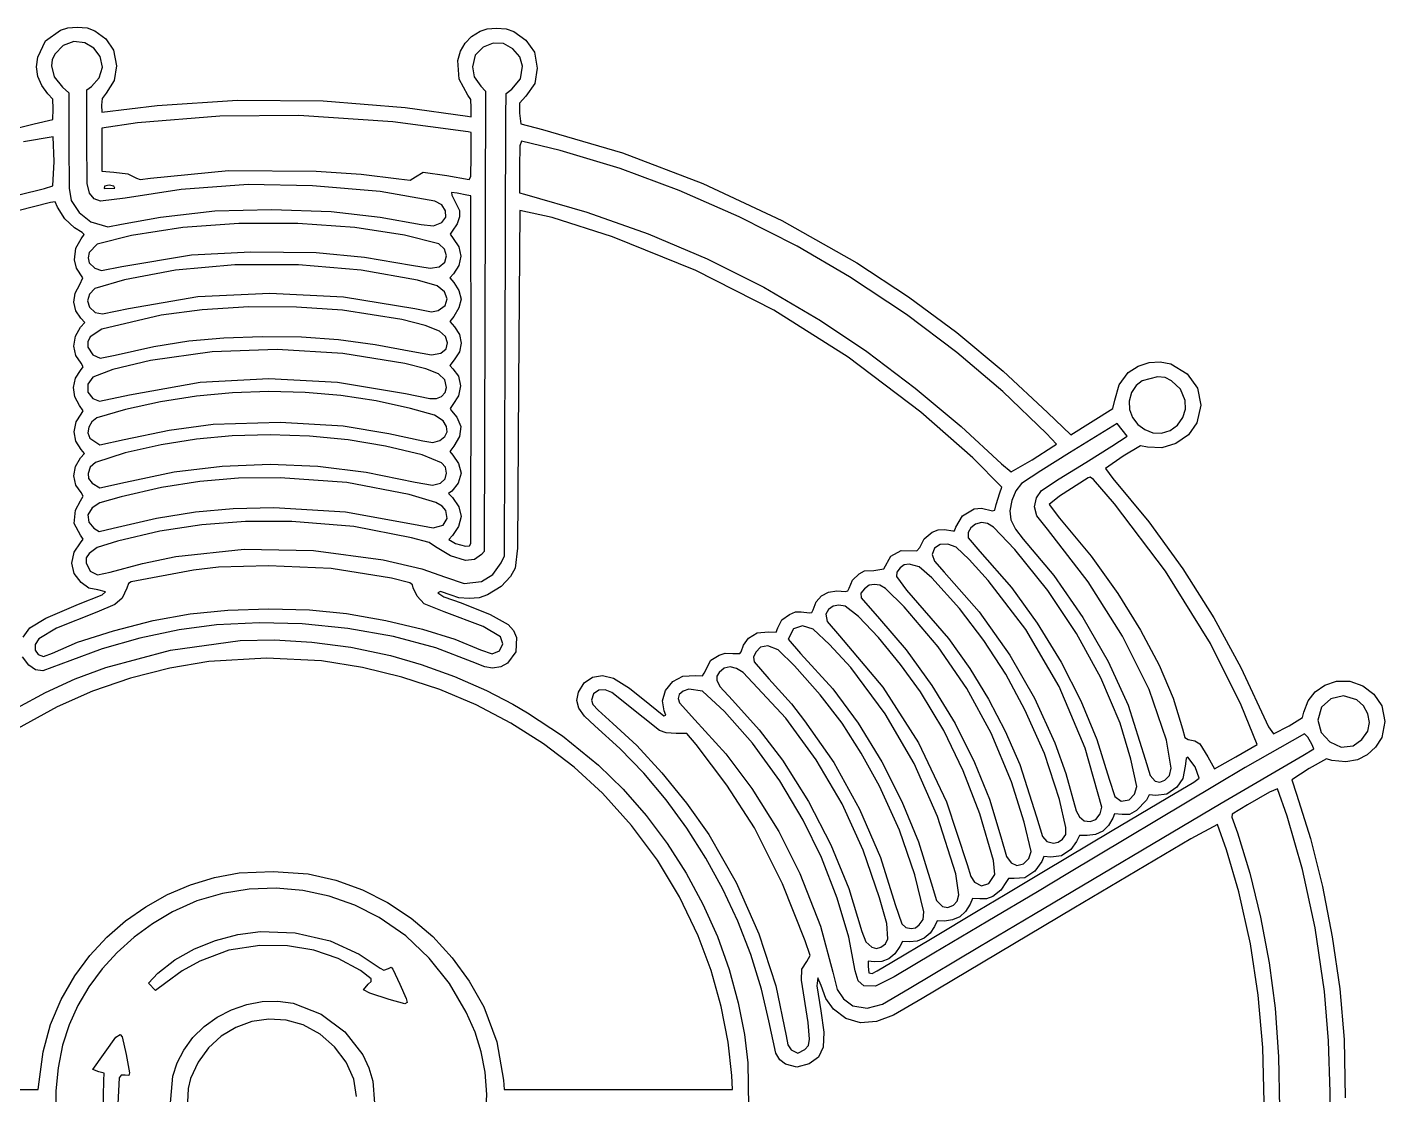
# Model space of a CAD drawing. Extents: x 27 to 178, y 70 to 220.
# Drawn here: x 84.3 to 177.7, y 146.2 to 219.6 of the extents above; entities that cross this region are included whole.
import ezdxf

# ---------------------------------------------------------------- set-up
doc = ezdxf.new("R2010")
doc.units = 0

msp = doc.modelspace()

# ---------------------------------------------------------------- linework, layer by layer
at = {"layer": 'Layer 1', "color": 7}
for points in [[(80.554384, 211.892041), (84.824506, 212.943011), (86.096288, 213.24554), (86.131288, 213.974066), (86.110235, 214.64657), (85.7628, 215.018006), (85.341962, 215.587613), (85.081605, 216.21367), (84.988387, 216.871993), (85.068965, 217.538398), (85.601394, 218.650251), (86.637197, 219.387629), (87.132382, 219.561342), (87.786029, 219.599039), (88.454725, 219.558324), (89.000674, 219.344481), (89.753609, 218.805717), (90.285579, 218.013848), (90.48859, 216.931279), (90.328261, 215.932082), (89.767046, 215.063581), (89.494135, 214.687289), (89.44692, 214.232322), (89.47517, 213.760898), (93.274579, 214.220816), (98.795333, 214.572705), (104.687364, 214.540838), (110.336981, 214.077444), (114.635984, 213.485251), (114.887294, 213.432261), (114.887294, 214.05006), (114.852323, 214.615613), (114.648924, 214.929647), (114.060234, 216.016569), (113.969184, 217.309527), (114.139566, 217.947415), (114.454793, 218.499855), (114.909075, 218.959236), (115.496624, 219.317945), (115.978743, 219.48465), (116.627144, 219.521713), (117.285514, 219.482843), (117.804234, 219.299464), (118.639779, 218.696617), (119.241174, 217.878586), (119.410774, 216.776627), (119.26423, 215.73418), (118.645434, 214.85196), (118.212334, 214.380853), (118.212334, 213.688807), (118.293934, 212.946351), (119.782474, 212.552514), (125.285382, 210.953361), (130.821263, 208.851675), (136.244702, 206.309079), (141.410284, 203.387195), (144.953358, 201.060162), (148.289289, 198.593408), (151.46379, 195.951061), (154.522574, 193.09725), (156.135464, 191.56823), (159.023404, 193.36904), (159.140064, 193.95699), (159.458358, 195.016813), (160.073464, 195.85486), (160.760703, 196.287922), (161.513969, 196.537201), (162.279325, 196.591902), (163.002834, 196.44123), (164.125368, 195.758607), (164.831629, 194.776817), (165.06848, 193.616555), (164.782784, 192.39851), (164.207302, 191.567737), (163.342184, 190.98058), (162.381694, 190.682714), (161.409354, 190.72141), (160.927204, 190.81721), (159.715004, 190.09081), (158.501104, 189.25865), (159.025084, 188.56272), (161.499594, 185.578534), (163.827615, 182.360481), (165.951623, 178.993646), (167.814094, 175.56311), (169.716754, 171.48268), (170.074964, 171.00434), (171.136614, 171.56495), (172.058884, 172.12062), (172.147284, 172.50725), (172.444096, 173.280712), (172.934729, 173.907104), (173.595679, 174.364309), (174.403444, 174.63021), (175.31914, 174.627107), (176.199794, 174.311765), (176.959278, 173.731231), (177.511464, 172.93255), (177.723444, 171.854952), (177.508464, 170.76741), (177.081078, 170.08606), (176.515742, 169.569175), (175.831961, 169.230123), (175.049244, 169.08227), (174.073044, 169.17297), (173.703754, 169.2988), (172.520874, 168.6219), (171.336944, 167.8408), (171.649854, 166.84929), (172.612485, 163.80509), (173.437874, 160.518229), (174.111118, 157.05582), (174.617314, 153.48498), (174.934112, 149.99496), (175.005044, 145.98432)], [(90.825052, 206.062766), (93.513464, 206.544154), (97.256886, 206.968727), (101.134594, 207.061722), (105.260163, 206.925277), (108.60897, 206.543716), (111.434683, 206.039442), (112.296204, 205.94415), (112.865953, 206.163155), (113.135291, 206.541378), (113.120172, 206.979836), (112.853478, 207.380604), (112.368093, 207.645758), (108.623863, 208.303115), (103.971629, 208.693523), (99.538014, 208.772258), (94.929014, 208.431553), (91.072948, 207.834033), (89.388417, 207.625793), (88.957321, 207.802215), (88.615665, 208.192614), (88.463437, 208.844515), (88.44168, 211.872727), (88.44168, 215.297204), (88.770317, 215.514962), (89.290385, 216.115471), (89.524249, 216.839516), (89.361327, 217.57474), (88.925203, 218.16266), (88.294835, 218.532376), (87.549184, 218.612986), (86.816282, 218.33066), (86.240833, 217.748698), (86.054178, 217.360825), (86.01409, 216.938815), (86.189341, 216.192338), (86.771096, 215.483159), (87.204458, 215.07982), (87.204458, 211.600848), (87.227199, 208.534255), (87.371687, 207.674918), (87.925775, 206.845318), (88.712323, 206.223509), (89.897135, 205.880185), (90.825052, 206.062766), (90.825052, 206.062766)], [(115.60026, 181.4833), (116.366607, 181.970501), (116.94346, 182.76845), (117.16842, 183.25565), (117.21562, 197.561025), (117.27362, 213.454419), (117.28442, 215.042435), (117.6786, 215.336714), (118.276628, 216.049797), (118.41297, 216.915218), (118.220402, 217.558207), (117.75107, 218.118205), (117.109219, 218.469656), (116.396756, 218.500413), (115.714498, 218.227949), (115.16326, 217.669733), (114.96463, 216.873298), (115.080645, 216.172817), (115.54226, 215.539405), (115.87128, 215.191436), (115.82388, 199.365053), (115.77648, 183.53867), (115.58316, 183.33182), (115.105704, 182.986485), (114.49987, 182.9227), (113.460639, 183.243777), (112.43037, 183.85794), (111.979187, 184.160177), (110.77181, 184.48961), (106.79852, 185.258896), (102.55367, 185.60528), (99.352662, 185.604037), (96.352078, 185.38715), (93.454537, 184.943718), (90.56266, 184.26284), (89.157486, 183.827371), (88.599095, 183.40172), (88.394945, 183.103887), (88.386698, 182.76233), (88.665388, 182.19654), (89.170263, 181.942582), (90.037083, 182.12514), (92.27014, 182.731874), (94.559462, 183.196593), (99.259771, 183.697855), (104.04374, 183.624669), (108.8171, 182.97278), (111.482827, 182.350457), (113.11693, 181.79076), (114.391447, 181.347326), (115.60019, 181.48335), (115.60026, 181.4833)], [(111.051063, 209.311548), (111.584673, 209.62599), (113.204623, 209.397096), (114.730983, 209.121317), (114.866097, 209.340709), (114.887293, 210.739026), (114.887293, 212.356736), (114.674653, 212.401626), (109.499083, 213.097493), (103.017703, 213.515736), (97.590728, 213.470367), (91.921367, 213.023726), (89.476638, 212.656498), (89.464658, 209.696418), (90.305447, 209.634198), (91.273148, 209.518406), (91.864736, 209.216383), (92.111604, 209.13466), (92.831315, 209.223683), (98.184798, 209.747043), (104.21049, 209.70317), (107.304686, 209.485616), (109.899739, 209.165141), (110.685275, 209.073596), (111.051059, 209.3115), (111.051063, 209.311548)], [(82.062252, 207.655138), (85.541939, 208.508265), (86.10681, 208.683134), (86.19284, 210.364842), (86.12481, 212.054996), (84.097518, 211.70986)], [(153.45873, 189.84772), (154.95443, 190.80624), (155.13567, 190.9335), (154.43973, 191.64879), (151.444461, 194.547698), (148.280871, 197.239479), (144.813683, 199.831938), (140.90762, 202.432882), (137.295227, 204.542426), (133.305968, 206.559662), (129.17389, 208.374161), (125.13304, 209.875497), (121.005754, 211.120175), (118.32914, 211.750413), (118.232931, 211.437234), (118.21233, 209.974887), (118.21233, 208.199361), (118.54096, 208.115171), (122.841671, 206.875727), (127.043351, 205.389268), (131.110491, 203.669563), (135.00758, 201.730382), (138.89713, 199.430448), (142.098381, 197.288023), (145.418913, 194.788106), (148.59094, 192.142907), (151.34668, 189.564636), (152.01611, 189.018176), (153.45873, 189.847716), (153.45873, 189.84772)], [(90.360348, 208.539765), (90.306078, 208.670941), (89.988208, 208.734685), (89.666173, 208.671099), (89.645387, 208.494376), (90.360348, 208.539766), (90.360348, 208.539765)], [(84.059426, 177.645265), (84.524381, 178.2949), (85.630171, 178.972583), (87.861764, 179.91713), (89.493703, 180.564761), (89.736121, 180.76564), (89.208816, 180.90303), (88.577859, 181.033144), (88.042638, 181.42074), (87.571434, 182.030779), (87.416483, 182.74722), (87.58058, 183.503219), (88.008762, 184.13954), (88.195169, 184.387935), (88.008632, 184.66336), (87.564252, 185.478908), (87.663628, 186.3983), (88.018649, 187.04023), (88.199461, 187.339945), (88.046849, 187.59376), (87.684627, 188.112478), (87.557233, 188.742131), (87.665971, 189.393109), (88.012149, 189.9758), (88.282707, 190.27738), (88.043231, 190.55012), (87.685354, 191.121305), (87.569916, 191.76458), (87.71018, 192.455656), (88.043853, 192.99191), (88.193413, 193.228891), (87.948233, 193.58948), (87.620633, 194.171607), (87.523367, 194.823136), (87.654143, 195.456292), (88.010673, 195.9833), (88.197441, 196.248981), (88.046843, 196.48629), (87.679087, 197.018556), (87.551074, 197.672254), (87.663861, 198.354781), (88.018503, 198.973537), (88.296948, 199.298837), (88.01952, 199.584495), (87.676052, 200.105058), (87.549859, 200.701245), (87.642414, 201.319843), (87.95519, 201.90764), (88.161867, 202.358341), (87.723946, 203.028763), (87.604314, 203.605346), (87.69052, 204.400807), (88.064248, 205.033331), (88.248068, 205.347876), (88.130578, 205.487467), (87.595781, 205.7936), (86.921506, 206.419086), (86.432459, 207.224405), (86.273775, 207.5946), (85.946531, 207.54341), (81.52099, 206.415978)], [(114.849, 184.08691), (114.8698, 196.12759), (114.8486, 207.994285), (114.57796, 208.047995), (113.9208, 208.179886), (113.52489, 208.221463), (113.55489, 208.054374), (114.082062, 206.998445), (114.083204, 206.550239), (113.92345, 206.079853), (113.56692, 205.561206), (113.429172, 205.367416), (113.64442, 205.067062), (114.035672, 204.504193), (114.167574, 203.862835), (114.039898, 203.21684), (113.65242, 202.64006), (113.41818, 202.358634), (113.67913, 202.050497), (114.031432, 201.494516), (114.19145, 200.886063), (114.038131, 200.295147), (113.68463, 199.703559), (113.41818, 199.359161), (113.72363, 199.004949), (114.074301, 198.464583), (114.188885, 197.866591), (114.067692, 197.267163), (113.71103, 196.722484), (113.41816, 196.341684), (113.61364, 196.114984), (114.007983, 195.590882), (114.140465, 194.926064), (114.010785, 194.242436), (113.61864, 193.661904), (113.426872, 193.387283), (113.53134, 193.220984), (113.8984, 192.78479), (114.15809, 192.137044), (114.078139, 191.453687), (113.67748, 190.793054), (113.41777, 190.431774), (113.62132, 190.170504), (114.007117, 189.587024), (114.19028, 188.934994), (113.984111, 188.255257), (113.55955, 187.692744), (113.328, 187.527874), (113.60063, 187.247594), (114.022952, 186.622632), (114.18858, 185.962074), (114.00597, 185.27051), (113.58414, 184.646064), (113.34045, 184.360804), (113.793122, 184.092113), (114.47954, 183.913834), (114.754222, 183.945121), (114.84868, 184.086914), (114.849, 184.08691)], [(169.42561, 145.67563), (169.328759, 149.441347), (169.015825, 153.032766), (168.473489, 156.560625), (167.68843, 160.13566), (166.842358, 163.042999), (166.20321, 164.78216), (164.37058, 163.78434), (161.28312, 161.95215), (156.33424, 159.01378), (145.89518, 152.81173), (143.9271, 151.67542), (142.747891, 151.222592), (141.646448, 151.141744), (140.656008, 151.429586), (139.80981, 152.08283), (139.282266, 152.807149), (138.95999, 153.69316), (138.71415, 154.2202), (138.652479, 153.673275), (138.93151, 151.95167), (139.142552, 150.492239), (139.096129, 149.474619), (138.767351, 148.785587), (138.13133, 148.31192), (137.280871, 148.088109), (136.49924, 148.30112), (136.103441, 148.593332), (135.835418, 149.043274), (135.34714, 151.28563), (134.847974, 153.445776), (134.10565, 155.84407), (133.22383, 158.116948), (132.192772, 160.32823), (131.021454, 162.464764), (129.718849, 164.513401), (128.293933, 166.460991), (126.755683, 168.294385), (125.113074, 170.000431), (123.37508, 171.56598), (122.680164, 172.214752), (122.2841, 172.774256), (122.156334, 173.308277), (122.26631, 173.8806), (122.652045, 174.522847), (123.224491, 174.91262), (123.920292, 175.02484), (124.67609, 174.83443), (125.776461, 174.155426), (127.15692, 173.01764), (128.139419, 172.247735), (128.265075, 172.282351), (128.14925, 172.59572), (128.030693, 173.267395), (128.256205, 173.980634), (128.751103, 174.597541), (129.4407, 174.98022), (130.31957, 175.02652), (130.789441, 174.98747), (130.89386, 175.18332), (131.37059, 176.08048), (131.93407, 176.41922), (132.348568, 176.548439), (132.88035, 176.53998), (133.362475, 176.52225), (133.44563, 176.64894), (133.606878, 177.111336), (133.9605, 177.58802), (134.54865, 177.944261), (135.32283, 178.02466), (135.85578, 177.99806), (135.96125, 178.3029), (136.255328, 178.841743), (136.77886, 179.22283), (137.190366, 179.39401), (137.58259, 179.39857), (138.15803, 179.33367), (138.319876, 179.361606), (138.39641, 179.54456), (138.609607, 180.082391), (138.973836, 180.495699), (139.454842, 180.757137), (140.01837, 180.83936), (140.63248, 180.80466), (140.795354, 180.832193), (140.8726, 181.02612), (141.110349, 181.572629), (141.55683, 182.01794), (141.942116, 182.215463), (142.5777, 182.24461), (143.26608, 182.34891), (143.75171, 183.21522), (144.463255, 183.618476), (145.54218, 183.58887), (145.74529, 183.81796), (146.036703, 184.411913), (146.58736, 184.87058), (146.998031, 185.045106), (147.42962, 185.05425), (147.9976, 184.96165), (148.118401, 184.978239), (148.21008, 185.20986), (148.664813, 186.00496), (149.47179, 186.48023), (149.976879, 186.515413), (150.73615, 186.34619), (150.888183, 186.384814), (150.99508, 186.78778), (151.23832, 187.58165), (151.38535, 187.98046), (149.381934, 189.982681), (145.81029, 193.12032), (140.818707, 196.906268), (135.699671, 200.132847), (130.333835, 202.86792), (124.60185, 205.179345), (120.443933, 206.510777), (118.22409, 207.002145), (118.14049, 194.9801), (118.069884, 183.764256), (117.912206, 182.388702), (117.58914, 181.83714), (116.948774, 181.140143), (115.99871, 180.57003), (115.434926, 180.358826), (114.73267, 180.31851), (114.038355, 180.356475), (113.49545, 180.53868), (112.771686, 180.799998), (112.57929, 180.70547), (112.99283, 180.4337), (114.19139, 180.00857), (116.176488, 179.203145), (117.42453, 178.5338), (117.796192, 178.104117), (118.000003, 177.623761), (117.951111, 176.643335), (117.371926, 175.857121), (116.912871, 175.619532), (116.35652, 175.52972), (115.82817, 175.608965), (114.95371, 175.96628), (112.436696, 176.913133), (109.526953, 177.69168), (106.404678, 178.261637), (103.25007, 178.58272), (100.327739, 178.634916), (97.372902, 178.49812), (94.804318, 178.156006), (92.08906, 177.586189), (89.490708, 176.85329), (87.272842, 176.02193), (85.411681, 175.33202), (84.921954, 175.415519), (84.455851, 175.73031), (84.023587, 176.304041)], [(90.853322, 203.131907), (95.633029, 203.947686), (99.731082, 204.15236), (104.21626, 204.103532), (107.535793, 203.785209), (110.77926, 203.23938), (112.05908, 203.026314), (112.67587, 203.120355), (113.064627, 203.434675), (113.189131, 203.872093), (113.05098, 204.327885), (112.65177, 204.697326), (110.28636, 205.304749), (106.868792, 205.829513), (102.949108, 206.100164), (98.889726, 206.104226), (95.053061, 205.82922), (91.504006, 205.263888), (89.159908, 204.685925), (88.607807, 204.101595), (88.531386, 203.743359), (88.613739, 203.401487), (88.986104, 203.03252), (89.453531, 202.857881), (90.853302, 203.131907), (90.853322, 203.131907)], [(91.313647, 200.254511), (96.084134, 201.073975), (101.03954, 201.311354), (106.098449, 201.056527), (111.00492, 200.253819), (112.14893, 200.030516), (112.61599, 200.112436), (113.091929, 200.456125), (113.23246, 200.923798), (113.043006, 201.409868), (112.52899, 201.808744), (111.18191, 202.196402), (107.321863, 202.892798), (103.005578, 203.250951), (98.619609, 203.254781), (94.55051, 202.888209), (91.02252, 202.231065), (88.990204, 201.63768), (88.616714, 201.229632), (88.495274, 200.785299), (88.625384, 200.355197), (89.006544, 199.98984), (89.517752, 199.881773), (91.313696, 200.254511), (91.313647, 200.254511)], [(90.40047, 197.053401), (93.052415, 197.634027), (95.465374, 198.021065), (97.871911, 198.243946), (100.50459, 198.332102), (103.208694, 198.295174), (105.764157, 198.116031), (108.280092, 197.783669), (110.86561, 197.287081), (112.148316, 197.071045), (112.79863, 197.173952), (113.154484, 197.491531), (113.254274, 197.89658), (113.102317, 198.320485), (112.70293, 198.694633), (111.723146, 199.084564), (110.111662, 199.494234), (106.03343, 200.146445), (102.873874, 200.354892), (99.576414, 200.361443), (96.385408, 200.172952), (93.545217, 199.79627), (89.478623, 198.832883), (88.673184, 198.314701), (88.507002, 197.968163), (88.521057, 197.592529), (88.855064, 197.070672), (89.356565, 196.83133), (90.40047, 197.053401), (90.40047, 197.053401)], [(91.380079, 194.30685), (96.23656, 195.185771), (100.96467, 195.43296), (105.674355, 195.193083), (110.3637, 194.41508), (112.04504, 194.06104), (112.483275, 194.064678), (112.846635, 194.213055), (113.094465, 194.478634), (113.18611, 194.83388), (113.066746, 195.357001), (112.629116, 195.758476), (111.753916, 196.106411), (110.32184, 196.46891), (106.041885, 197.171564), (101.545744, 197.440676), (97.059846, 197.273673), (92.810617, 196.66798), (90.227649, 196.050769), (88.850136, 195.54089), (88.510159, 195.058404), (88.517993, 194.50907), (88.859751, 194.072023), (89.317532, 193.88822), (91.380079, 194.30685), (91.380079, 194.30685)], [(162.96037, 191.86533), (163.466033, 192.241633), (163.82714, 192.751126), (164.013654, 193.333904), (163.99554, 193.93006), (163.659694, 194.704665), (163.05555, 195.28379), (162.619031, 195.506914), (162.09681, 195.55054), (161.02574, 195.285495), (160.623111, 194.954051), (160.30888, 194.48987), (160.126842, 193.890186), (160.160955, 193.299368), (160.376497, 192.751785), (160.738746, 192.281808), (161.21298, 191.923804), (161.764477, 191.712144), (162.358514, 191.681196), (162.96037, 191.86533), (162.96037, 191.86533)], [(91.015476, 191.25488), (94.112786, 191.891686), (97.140893, 192.31133), (101.737056, 192.448246), (106.07209, 192.18539), (109.226679, 191.665249), (111.56226, 191.14432), (112.23248, 191.035146), (112.72336, 191.17102), (113.064408, 191.442892), (113.217981, 191.777746), (113.179841, 192.149622), (112.94575, 192.53256), (112.353585, 192.923704), (110.70794, 193.38846), (108.343917, 193.902474), (105.920589, 194.266537), (103.455053, 194.480722), (100.964406, 194.545099), (98.465745, 194.45974), (95.976167, 194.224716), (93.51277, 193.840099), (91.092651, 193.30596), (89.137127, 192.72785), (88.786637, 192.453609), (88.573161, 192.09152), (88.518391, 191.702334), (88.644018, 191.3468), (89.347891, 190.87255), (91.015476, 191.25485), (91.015476, 191.25488)], [(91.109437, 188.31313), (94.448011, 189.025684), (97.759504, 189.40853), (101.050159, 189.549101), (104.334624, 189.417384), (107.650679, 189.010287), (111.0361, 188.32472), (112.20933, 188.102207), (112.772, 188.25012), (113.095792, 188.54442), (113.18611, 188.9379), (113.104237, 189.335775), (112.827191, 189.653812), (111.49901, 190.19037), (108.988295, 190.79436), (106.412349, 191.224751), (103.766448, 191.482164), (101.04587, 191.56722), (98.444302, 191.494932), (95.978877, 191.271592), (93.553174, 190.885237), (91.070774, 190.3239), (89.040134, 189.66813), (88.669355, 189.340214), (88.538752, 188.90616), (88.55101, 188.560438), (88.809253, 188.24407), (89.341165, 187.93409), (91.109437, 188.31314), (91.109437, 188.31313)], [(162.58298, 167.83102), (162.907416, 168.152125), (163.034454, 168.656774), (162.71315, 170.57068), (161.510703, 174.057873), (159.687398, 177.735339), (157.326414, 181.45601), (154.51093, 185.07282), (153.794659, 186.003758), (153.6278, 186.60909), (153.772077, 187.237181), (154.10177, 187.74861), (155.32898, 188.55277), (157.14615, 189.67565), (158.941, 190.78786), (160.00317, 191.48434), (159.30797, 192.3415), (156.02492, 190.33356), (154.06714, 189.10352), (152.73675, 188.22111), (152.343746, 187.728632), (152.064956, 187.059202), (151.939394, 186.346202), (152.00607, 185.72301), (152.325949, 185.075006), (152.85675, 184.4028), (154.965303, 181.887638), (156.948653, 179.01921), (158.688736, 175.984687), (160.06749, 172.97124), (161.2443, 169.27518), (161.581071, 168.136921), (161.92556, 167.75245), (162.247869, 167.688914), (162.58298, 167.83105), (162.58298, 167.83102)], [(167.48009, 169.42183), (168.93392, 170.27437), (167.845365, 172.982814), (165.72409, 177.22419), (162.639091, 182.195331), (159.12102, 186.81266), (157.680623, 188.490186), (157.450668, 188.65445), (157.3128, 188.60124), (155.34831, 187.35868), (154.63305, 186.78639), (155.34831, 185.84321), (157.523931, 183.231496), (159.35831, 180.66521), (160.927014, 178.131921), (162.194026, 175.725697), (163.152678, 173.46053), (163.7963, 171.35041), (163.971323, 170.74592), (164.18896, 170.63025), (164.64983, 170.536539), (165.000934, 170.330305), (165.54005, 169.43297), (166.00102, 168.6023), (167.48009, 169.42183), (167.48009, 169.42183)], [(90.260291, 185.152), (93.245493, 185.835967), (95.907432, 186.277526), (98.509858, 186.510467), (101.31652, 186.56858), (106.225385, 186.267714), (110.9031, 185.4182), (112.26243, 185.174629), (112.94364, 185.3617), (113.224171, 185.80675), (113.1328, 186.3601), (112.893893, 186.654325), (112.455211, 186.91058), (110.62212, 187.46619), (106.318176, 188.289643), (101.74181, 188.605), (98.873688, 188.578694), (96.213126, 188.367447), (93.583501, 187.950292), (90.808192, 187.30626), (89.334587, 186.886781), (88.810765, 186.55848), (88.502885, 186.073835), (88.57085, 185.55667), (88.915519, 185.145233), (89.285815, 184.91816), (90.260291, 185.152), (90.260291, 185.152)], [(160.13048, 166.47958), (160.51199, 166.856886), (160.66421, 167.38789), (160.260891, 169.274811), (159.51132, 171.73558), (158.178718, 174.85715), (156.511427, 177.917364), (154.535605, 180.873025), (152.27741, 183.68094), (150.809769, 185.220681), (150.382504, 185.476236), (149.97662, 185.53649), (149.574078, 185.436191), (149.247112, 185.18277), (149.056868, 184.846002), (149.06449, 184.49566), (149.85657, 183.53984), (152.040252, 181.07268), (153.81478, 178.6255), (155.458828, 175.946785), (156.822792, 173.285985), (157.920856, 170.612375), (158.7672, 167.89523), (159.15775, 166.69525), (159.58218, 166.390082), (160.13048, 166.47958), (160.13048, 166.47958)], [(157.83321, 165.12944), (158.147375, 165.511335), (158.26738, 165.95854), (157.12172, 170.03284), (155.312339, 174.253876), (153.01995, 178.18881), (150.442673, 181.54449), (149.141999, 182.998987), (148.23321, 183.83304), (147.675912, 184.052037), (147.146746, 184.019907), (146.750715, 183.768797), (146.59282, 183.33085), (146.74013, 182.892265), (147.41259, 182.13442), (149.818573, 179.403919), (151.92211, 176.4194), (153.61994, 173.471227), (155.02086, 170.38081), (155.78275, 168.288901), (156.50132, 165.70797), (156.713649, 165.29052), (157.052635, 165.03487), (157.448936, 164.971137), (157.83321, 165.12944), (157.83321, 165.12944)], [(86.07381, 176.5582), (87.803143, 177.303122), (90.274355, 178.094133), (93.012711, 178.79526), (95.543477, 179.27053), (98.140418, 179.523388), (100.953441, 179.607881), (103.751631, 179.523949), (106.30407, 179.27153), (109.00456, 178.803473), (111.537491, 178.207773), (113.758575, 177.523283), (115.52352, 176.78886), (116.333112, 176.500037), (116.8264, 176.71526), (117.051946, 177.187756), (116.8899, 177.68021), (115.705356, 178.380034), (113.03144, 179.40154), (111.63957, 179.95724), (111.164109, 180.477345), (110.89549, 181.05469), (110.840746, 181.263213), (110.666941, 181.400341), (109.3971, 181.70604), (105.253328, 182.387754), (100.92987, 182.55364), (97.488842, 182.46344), (95.787662, 182.25628), (91.503714, 181.45779), (91.304884, 181.336073), (91.188075, 181.03281), (90.869985, 180.343085), (90.376305, 179.8924), (89.127021, 179.38508), (86.348554, 178.267625), (85.130003, 177.54743), (84.89891, 177.149402), (84.89133, 176.758225), (85.08438, 176.459066), (85.45518, 176.33709), (86.07379, 176.55789), (86.07381, 176.5582)], [(155.54024, 163.77188), (155.772742, 164.077029), (155.77399, 164.56448), (155.33785, 166.48394), (154.302337, 169.651158), (152.97119, 172.66194), (151.64273, 175.119359), (150.144586, 177.4314), (148.456462, 179.626778), (146.55806, 181.73421), (145.700276, 182.482568), (145.00126, 182.6757), (144.65986, 182.628024), (144.37957, 182.41279), (144.147716, 182.118187), (144.127333, 181.829), (144.83193, 180.89448), (147.70685, 177.57216), (149.177181, 175.50267), (150.470596, 173.391891), (151.607735, 171.203317), (152.60924, 168.90044), (153.77147, 165.30797), (154.16933, 163.95476), (154.473788, 163.612622), (154.93075, 163.50048), (155.255456, 163.54963), (155.54024, 163.77188), (155.54024, 163.77188)], [(152.8618, 162.07198), (153.236156, 162.435766), (153.39542, 162.91881), (152.91802, 164.928206), (152.04252, 167.71305), (150.64445, 171.062305), (148.979527, 174.133216), (147.003074, 176.998621), (144.67041, 179.73136), (143.370985, 181.003975), (142.984541, 181.227399), (142.63142, 181.28383), (142.257145, 181.234641), (141.94242, 180.98362), (141.687181, 180.678164), (141.708904, 180.360001), (142.95852, 178.92537), (144.805937, 176.781648), (146.568741, 174.33446), (148.161118, 171.713437), (149.49725, 169.04821), (150.521405, 166.515537), (151.31582, 163.92984), (151.711275, 162.57431), (152.01991, 162.14398), (152.415839, 161.961389), (152.8618, 162.07198), (152.8618, 162.07198)], [(150.4872, 160.72202), (150.886632, 161.329861), (150.7999, 162.28922), (149.856559, 165.501194), (148.725819, 168.45996), (147.378686, 171.232576), (145.78617, 173.8861), (144.418132, 175.780073), (142.896096, 177.62194), (141.521145, 179.069802), (140.59436, 179.78176), (140.162415, 179.861632), (139.76671, 179.783041), (139.455185, 179.566017), (139.27578, 179.23059), (139.37315, 178.734964), (140.22454, 177.75312), (143.189911, 174.206509), (145.642694, 170.399352), (147.579212, 166.338234), (148.99579, 162.02974), (149.247319, 161.197156), (149.49695, 160.81185), (149.98681, 160.5604), (150.4872, 160.72205), (150.4872, 160.72202)], [(148.04493, 159.2315), (148.314711, 159.513024), (148.430386, 159.936975), (148.21261, 161.38132), (146.956628, 165.318654), (145.345477, 168.972792), (143.362563, 172.376322), (140.99129, 175.56183), (139.536407, 177.15518), (138.3987, 178.20298), (137.664537, 178.434162), (137.0518, 178.23258), (136.69333, 177.52468), (137.52993, 176.5438), (139.743212, 174.098185), (141.48887, 171.7342), (143.123738, 169.077707), (144.511899, 166.351027), (145.643325, 163.576052), (146.50799, 160.77467), (146.894534, 159.541577), (147.30384, 159.13392), (147.667069, 159.075106), (148.04493, 159.23152), (148.04493, 159.2315)], [(83.648822, 172.797177), (85.600594, 173.857474), (87.632173, 174.784305), (89.743601, 175.577684), (94.206167, 176.764139), (98.988624, 177.41695), (101.345391, 177.47813), (103.920691, 177.32256), (106.612751, 176.960245), (109.3198, 176.40119), (111.438127, 175.782401), (113.731665, 174.94509), (115.926413, 173.998182), (117.74837, 173.0506), (118.75361, 172.46364), (121.15169, 170.867242), (123.63317, 168.84735), (125.331008, 167.200879), (126.910907, 165.401293), (128.360984, 163.468772), (129.669357, 161.423495), (130.824145, 159.285642), (131.813464, 157.075392), (132.625433, 154.812925), (133.24817, 152.51842), (133.689908, 150.346189), (133.91638, 148.38146), (133.96133, 145.388199)], [(145.70348, 157.87876), (145.964884, 158.244913), (146.013536, 158.780824), (145.38427, 161.31167), (144.34634, 164.374076), (142.95678, 167.40373), (141.70737, 169.690796), (140.386951, 171.735736), (138.893554, 173.683231), (137.12521, 175.67796), (135.983144, 176.782112), (135.28531, 177.04976), (134.783316, 176.956736), (134.44702, 176.61997), (134.29702, 176.284837), (134.353956, 175.954561), (135.34315, 174.7884), (136.90874, 173.06135), (137.81084, 171.9131), (139.817764, 169.039167), (141.595224, 165.834107), (143.03951, 162.508159), (144.04691, 159.27156), (144.501182, 157.935024), (144.774647, 157.690655), (145.14897, 157.6243), (145.438371, 157.674482), (145.70348, 157.87876), (145.70348, 157.87876)], [(85.152975, 147.08624), (85.450803, 149.14154), (85.950787, 151.014428), (86.66653, 152.745223), (87.611633, 154.37425), (88.649774, 155.760725), (89.819547, 157.019189), (91.108757, 158.142005), (92.505203, 159.121536), (93.996688, 159.950145), (95.571015, 160.620195), (97.215985, 161.124049), (98.9194, 161.45407), (101.264746, 161.545529), (103.67499, 161.37907), (105.577424, 160.950662), (107.402903, 160.291529), (109.133584, 159.415174), (110.751621, 158.335104), (112.23917, 157.064824), (113.578386, 155.61784), (114.751424, 154.007656), (115.74044, 152.24778), (116.645276, 149.83854), (117.09526, 147.20223), (117.14976, 146.56429), (125.00033, 146.56429), (132.85091, 146.56429), (132.80281, 147.51154), (132.561165, 149.811958), (132.077614, 152.257274), (131.380581, 154.7291), (130.49849, 157.10905), (129.214928, 159.792908), (127.686094, 162.327253), (125.91674, 164.705008), (123.91162, 166.9191), (121.962918, 168.707932), (119.858994, 170.321187), (117.610815, 171.753696), (115.229349, 173.000291), (112.72556, 174.055806), (110.110417, 174.915073), (107.394884, 175.572923), (104.58993, 176.02419), (100.796338, 176.206564), (96.831658, 175.98069), (94.155387, 175.533023), (91.451099, 174.844824), (88.827326, 173.94837), (86.392599, 172.87594), (83.658969, 171.357613)], [(143.05943, 156.33551), (143.369189, 156.560807), (143.540872, 156.914017), (143.45992, 157.96312), (142.95654, 159.72749), (141.840592, 163.011699), (140.387176, 166.186715), (138.612433, 169.221489), (136.5325, 172.08497), (133.58306, 175.22711), (133.130671, 175.511864), (132.691129, 175.608206), (132.285627, 175.516), (131.93536, 175.23511), (131.775502, 174.97849), (131.76863, 174.68794), (131.98293, 174.254961), (132.84448, 173.33095), (134.692766, 171.291017), (136.30112, 169.19173), (138.090347, 166.362028), (139.6281, 163.385176), (140.86592, 160.365862), (141.75535, 157.40877), (142.025595, 156.697204), (142.44758, 156.33969), (142.752721, 156.240805), (143.05943, 156.33569), (143.05943, 156.33551)], [(137.82928, 149.29817), (138.071081, 149.5903), (138.14546, 150.015), (138.04836, 151.16677), (137.59018, 154.06494), (137.631019, 154.824262), (137.96939, 155.36601), (138.19565, 155.7561), (137.85466, 156.77137), (136.298296, 160.686285), (134.35704, 164.54267), (132.474626, 167.474729), (130.35825, 170.26482), (129.71733, 171.03808), (128.97173, 171.03815), (128.286207, 171.072946), (127.8395, 171.24584), (126.71827, 172.12332), (124.56168, 173.85787), (124.09072, 174.026914), (123.66764, 174.00632), (123.290419, 173.764895), (123.16126, 173.32829), (123.244416, 173.031407), (123.60661, 172.63023), (124.63118, 171.72035), (126.273582, 170.206053), (128.004077, 168.32805), (129.693919, 166.235787), (131.21436, 164.07871), (133.099168, 160.792388), (134.662417, 157.268174), (135.833638, 153.689125), (136.54236, 150.2383), (136.663251, 149.616524), (136.88954, 149.29105), (137.346046, 149.046176), (137.82932, 149.29805), (137.82928, 149.29817)], [(143.16004, 152.41956), (145.01587, 153.50105), (149.83881, 156.38577), (153.55048, 158.58902), (166.46398, 166.2428), (172.08714, 169.52501), (172.8385, 169.98625), (172.69338, 170.2972), (172.41593, 170.7727), (172.19608, 170.99926), (168.1265, 168.69968), (166.11601, 167.50014), (155.90893, 161.41073), (153.82112, 160.1561), (150.41876, 158.12573), (146.70709, 155.92093), (143.96201, 154.29829), (142.69157, 153.660884), (141.88781, 153.68515), (141.496503, 154.033697), (141.2988, 154.72222), (140.855108, 157.031604), (140.043664, 159.720794), (138.964258, 162.50113), (137.71668, 165.08395), (136.118743, 167.7664), (134.23315, 170.37121), (132.30178, 172.552949), (130.78171, 173.93596), (129.851948, 174.071822), (129.450008, 173.947567), (129.19496, 173.71012), (129.107037, 173.446022), (129.204408, 173.151256), (130.25886, 171.97386), (132.401769, 169.641426), (134.19094, 167.24909), (136.042774, 164.302068), (137.48783, 161.41095), (138.902171, 157.791342), (139.74676, 154.61551), (140.05361, 153.42528), (140.498654, 152.786146), (141.13959, 152.3089), (142.10768, 152.140021), (143.16004, 152.41956), (143.16004, 152.41956)], [(175.54377, 170.17998), (176.148416, 170.609294), (176.56029, 171.19565), (176.66689, 171.793216), (176.560971, 172.392145), (176.264307, 172.930887), (175.79867, 173.34789), (174.885845, 173.622975), (174.018571, 173.422799), (173.3703, 172.837293), (173.11448, 171.95639), (173.345649, 171.109148), (173.934873, 170.452195), (174.721222, 170.103237), (175.54377, 170.17998), (175.54377, 170.17998)], [(142.81065, 154.70322), (143.80735, 155.31404), (146.5911, 156.96761), (149.76148, 158.86055), (151.61732, 159.95987), (154.3624, 161.60316), (158.84733, 164.28964), (162.79098, 166.62742), (164.58523, 167.676), (164.95408, 167.9676), (164.66769, 168.74797), (164.18285, 169.41421), (164.04643, 169.312021), (163.9839, 168.7956), (163.823982, 167.942084), (163.40794, 167.34701), (162.719595, 166.866197), (161.97272, 166.77357), (161.51643, 166.82127), (161.32537, 166.44425), (160.6481, 165.74103), (160.158012, 165.463359), (159.64631, 165.457), (159.13074, 165.4992), (159.0115, 165.20118), (158.7224, 164.696614), (158.319561, 164.323237), (157.819772, 164.09229), (157.23982, 164.01501), (156.71487, 164.01801), (156.52048, 163.60711), (156.116713, 163.048947), (155.4879, 162.61053), (154.74304, 162.51883), (154.26456, 162.56353), (154.13392, 162.22148), (153.641384, 161.558624), (152.9563, 161.09715), (152.2329, 161.05125), (151.834249, 161.061217), (151.69248, 160.86459), (151.30318, 160.24808), (150.75164, 159.81826), (150.332903, 159.656876), (149.85691, 159.65342), (149.36536, 159.69292), (149.18954, 159.29535), (148.886799, 158.801871), (148.480514, 158.435507), (147.990272, 158.20921), (147.43566, 158.13593), (146.927, 158.14293), (146.74674, 157.76327), (146.441979, 157.300156), (146.037085, 156.960127), (145.555781, 156.757706), (145.02179, 156.70741), (144.55458, 156.73331), (144.37081, 156.38596), (144.027586, 155.89235), (143.605656, 155.545698), (143.121921, 155.356008), (142.59328, 155.33329), (142.1835, 155.38149), (142.1835, 155.00707), (142.235, 154.5811), (142.461203, 154.540686), (142.8106, 154.70389), (142.81065, 154.70322)], [(173.905668, 142.775629), (173.961873, 146.359878), (173.854121, 149.8886), (173.57722, 153.29877), (172.921747, 157.658617), (172.06619, 161.68989), (171.014784, 165.3369), (170.34224, 167.22942), (169.77843, 166.99542), (168.28115, 166.12295), (167.21872, 165.47475), (167.20802, 165.27727), (167.58895, 164.1947), (168.441623, 161.419331), (169.175585, 158.397545), (169.762959, 155.259292), (170.17587, 152.13452), (170.412794, 148.803348), (170.471119, 145.265947)], [(115.822823, 143.677139), (115.94466, 146.21632), (115.83094, 147.747932), (115.573895, 149.1426), (115.151647, 150.488623), (114.54232, 151.8743), (113.393858, 153.832868), (111.99585, 155.58857), (110.375362, 157.112005), (108.55946, 158.37377), (106.882613, 159.218071), (105.121461, 159.836757), (103.30352, 160.229066), (101.456303, 160.394235), (99.607325, 160.331502), (97.7841, 160.040103), (96.014142, 159.519277), (94.324965, 158.76826), (92.956582, 157.95561), (91.687336, 157.021208), (90.528331, 155.978521), (89.490672, 154.841018), (88.585462, 153.622164), (87.823806, 152.335428), (87.216808, 150.994278), (86.775573, 149.61218), (86.461145, 148.036641), (86.313209, 146.457872), (86.329863, 144.887126)], [(109.24247, 152.75103), (107.90859, 153.1751), (107.46396, 153.40713), (107.78459, 153.78605), (107.994207, 153.988931), (108.009468, 154.156113), (107.26935, 154.7253), (105.727641, 155.567068), (104.045621, 156.140266), (102.245613, 156.439304), (100.34994, 156.45859), (98.21284, 156.132961), (96.212977, 155.38032), (95.007646, 154.718389), (93.87728, 153.88566), (93.158319, 153.36901), (92.694627, 153.87355), (93.323898, 154.554823), (94.501592, 155.47137), (95.837908, 156.222985), (97.291401, 156.808545), (98.821742, 157.214645), (100.3886, 157.42788), (102.765364, 157.319994), (105.17803, 156.77299), (107.183186, 155.850208), (108.61625, 154.88604), (108.868784, 154.766384), (109.2012, 154.88204), (109.376014, 154.9593), (109.50045, 154.82404), (109.97324, 153.79406), (110.40587, 152.8092), (110.473079, 152.539929), (110.30571, 152.44756), (109.24247, 152.75079), (109.24247, 152.75103)], [(94.1842, 145.36573), (94.350549, 147.475014), (94.646673, 148.37575), (95.10569, 149.26239), (95.741485, 150.128813), (96.520851, 150.887146), (97.415557, 151.525283), (98.39737, 152.031119), (99.43806, 152.392547), (100.509395, 152.597462), (101.583142, 152.633759), (102.63107, 152.48933), (104.560479, 151.742006), (106.19489, 150.523554), (107.421061, 148.94471), (107.845669, 148.054746), (108.12575, 147.11621), (108.23504, 145.618085)], [(106.998889, 146.067329), (106.80189, 147.26022), (106.28503, 148.425258), (105.488386, 149.486578), (104.481137, 150.369619), (103.33246, 150.99982), (102.153484, 151.32943), (100.964003, 151.399103), (99.799208, 151.225632), (98.694288, 150.825811), (97.684434, 150.216433), (96.804836, 149.414291), (96.090683, 148.436179), (95.577167, 147.29889), (95.407213, 146.613489), (95.370177, 145.67503)], [(89.570629, 145.066269), (89.601573, 147.18135), (89.640233, 147.68243), (89.259046, 147.76433), (88.846868, 147.93917), (90.439234, 150.14066), (90.726944, 150.343888), (90.874371, 150.17936), (91.146486, 148.96557), (91.380076, 147.70222), (91.338567, 147.515759), (91.0714, 147.53083), (90.795267, 147.541769), (90.668473, 147.36364), (90.571183, 145.55911)], [(77.227833, 146.56425), (85.104404, 146.56425), (85.152975, 147.08624)]]:
    msp.add_lwpolyline(points, dxfattribs=at)

doc.saveas('drawing.dxf')
